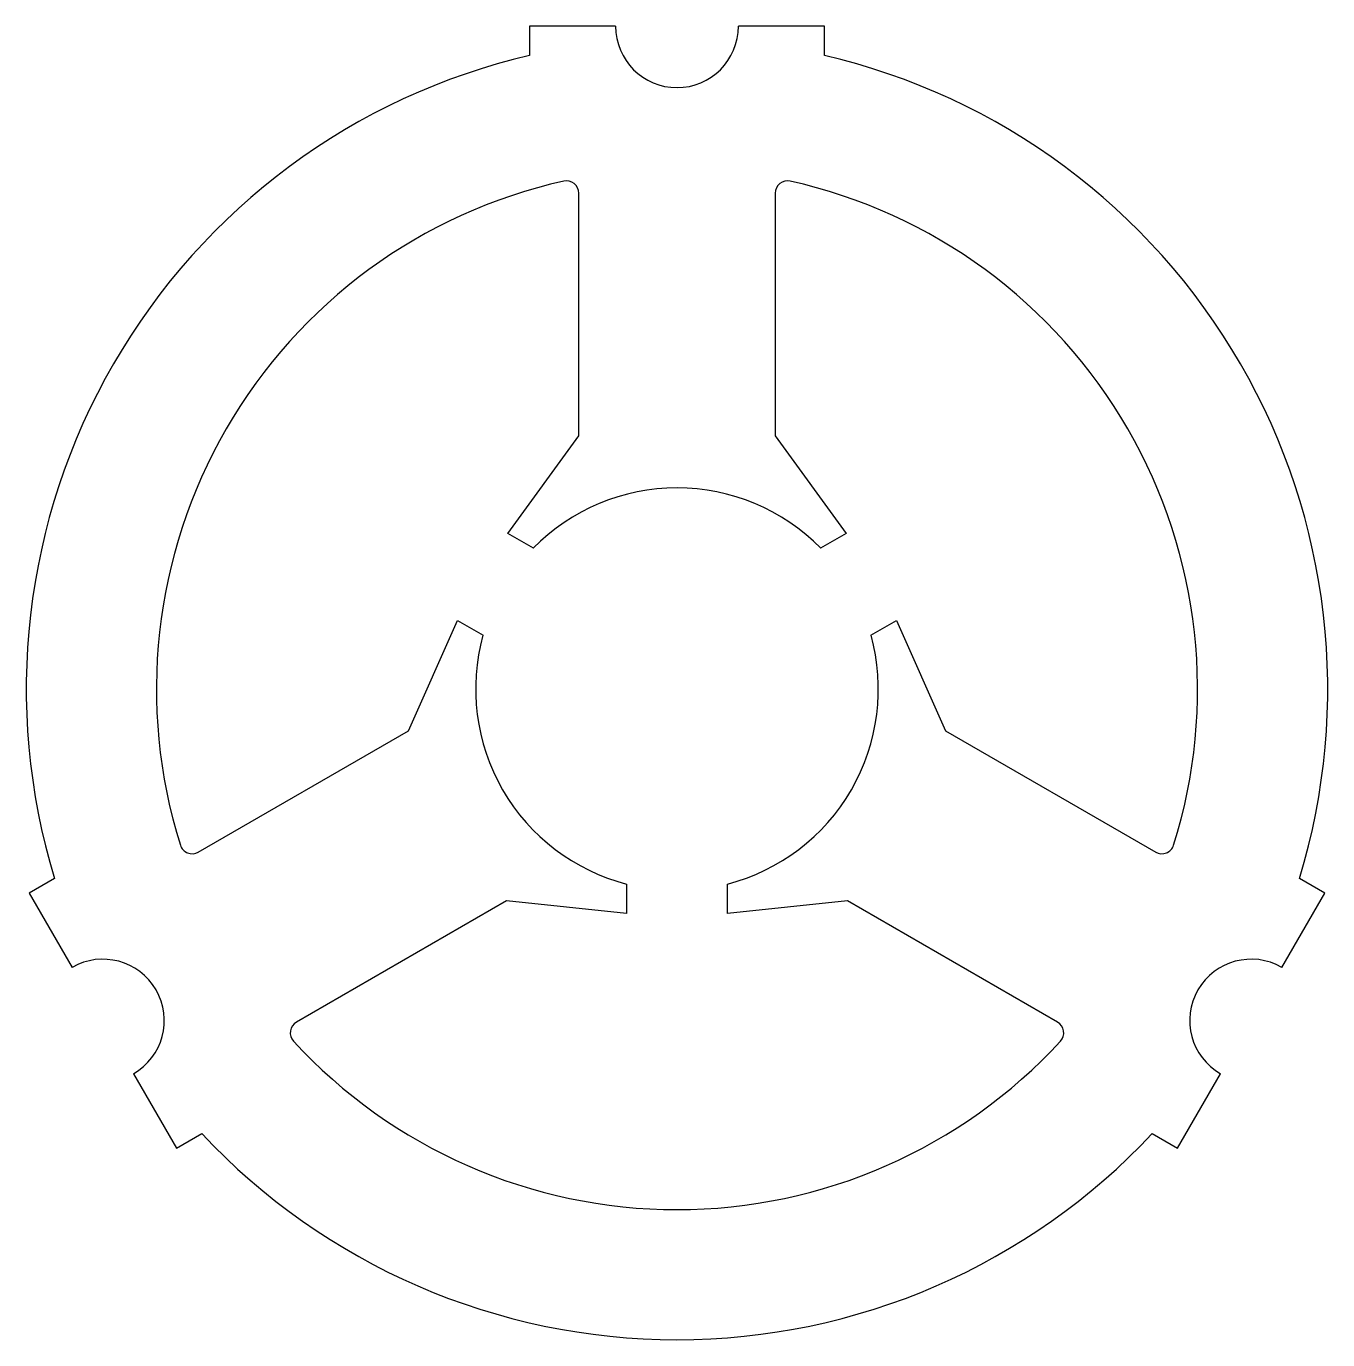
# Model space of a CAD drawing. Header units: millimetres. Extents: x -13.2 to 13.2, y -13.2 to 13.5.
import ezdxf

# ---------------------------------------------------------------- set-up
doc = ezdxf.new("R2010")
doc.units = ezdxf.units.MM

msp = doc.modelspace()

# ---------------------------------------------------------------- linework, layer by layer
at = {"color": 7, "linetype": 'Continuous', "lineweight": 25}
for p, q in [((-1.25, 13.5), (-3, 13.5)), ((-3, 13.5), (-3, 12.906)), ((3, 13.5), (1.25, 13.5)), ((3, 12.906), (3, 13.5)), ((-2, 5.162), (-2, 10.102)), ((2, 10.102), (2, 5.162)), ((-3.445, 3.173), (-2, 5.162)), ((2, 5.162), (3.445, 3.173)), ((-2.925, 2.873), (-3.445, 3.173)), ((3.445, 3.173), (2.925, 2.873)), ((-5.47, -0.849), (-4.47, 1.397)), ((-4.47, 1.397), (-3.95, 1.097)), ((3.95, 1.097), (4.47, 1.397)), ((4.47, 1.397), (5.47, -0.849)), ((-9.749, -3.319), (-5.47, -0.849)), ((5.47, -0.849), (9.749, -3.319)), ((-12.677, -3.855), (-13.191, -4.152)), ((-1.025, -3.97), (-1.025, -4.57)), ((1.025, -4.57), (1.025, -3.97)), ((13.191, -4.152), (12.677, -3.855)), ((-13.191, -4.152), (-12.316, -5.667)), ((12.316, -5.667), (13.191, -4.152)), ((-3.47, -4.313), (-7.749, -6.783)), ((-1.025, -4.57), (-3.47, -4.313)), ((3.47, -4.313), (1.025, -4.57)), ((7.749, -6.783), (3.47, -4.313)), ((-11.066, -7.833), (-10.191, -9.348)), ((10.191, -9.348), (11.066, -7.833)), ((-10.191, -9.348), (-9.677, -9.051)), ((9.677, -9.051), (10.191, -9.348))]:
    msp.add_line(p, q, dxfattribs=at)
for centre, radius, start, end in [((0, 13.5), 1.25, 180, 0), ((0, 0), 13.25, 103.0861, 196.9139), ((0, 0), 13.25, 343.0861, 76.9139), ((0, 0), 10.6, 102.5559, 197.4441), ((-2.25, 10.102), 0.25, 0, 102.5559), ((2.25, 10.102), 0.25, 77.4441, 180), ((0, 0), 10.6, 342.5559, 77.4441), ((0, 0), 4.1, 44.4775, 135.5225), ((0, 0), 4.1, 164.4775, 255.5225), ((0, 0), 4.1, 284.4775, 15.5225), ((-9.874, -3.103), 0.25, 197.4441, 300), ((9.874, -3.103), 0.25, 240, 342.5559), ((-11.691, -6.75), 1.25, 300, 120), ((11.691, -6.75), 1.25, 60, 240), ((-7.624, -7), 0.25, 120, 222.5559), ((7.624, -7), 0.25, 317.4441, 60), ((0, 0), 10.6, 222.5559, 317.4441), ((0, 0), 13.25, 223.0861, 316.9139)]:
    msp.add_arc(centre, radius, start, end, dxfattribs=at)

doc.saveas('drawing.dxf')
